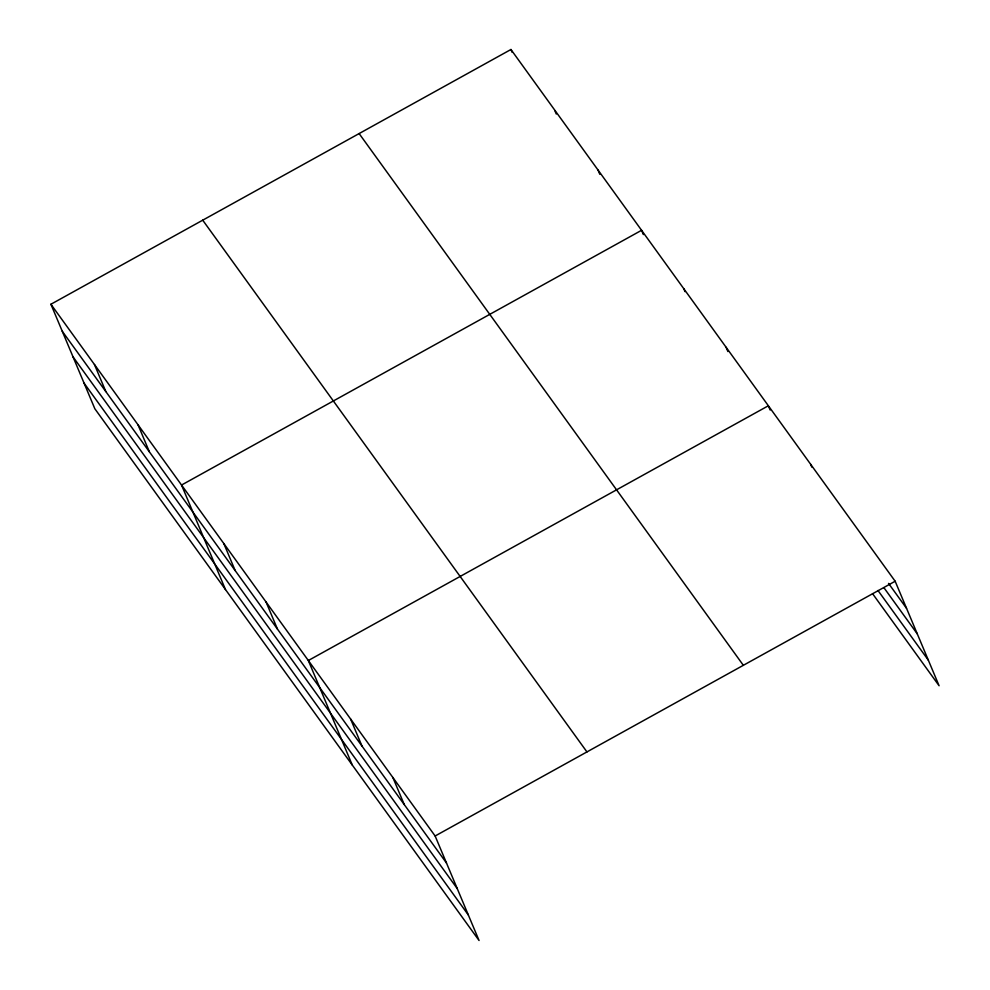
<?xml version="1.0" encoding="UTF-8"?>
<svg xmlns="http://www.w3.org/2000/svg" width="990" height="990" viewBox="0 0 990 990"><rect width="100%" height="100%" fill="white"/><g stroke="black" fill="none" stroke-linecap="round" stroke-linejoin="round"><path stroke-width="1.49" d="M50.911 304.252L435.13 835.993L479.061 940.5L94.842 408.759L50.911 304.252L510.939 49.5L895.158 581.241L939.089 685.748L872.549 593.654M768.364 405.764L308.336 660.516L352.267 765.023M435.13 835.993L895.158 581.241M888.55 583.407L906.531 608.306M884.008 587.812L917.272 633.86M877.982 590.498L928.348 660.194M359.123 133.563L743.354 665.317M202.715 220.176L586.946 751.93M62.283 331.304L446.502 863.045M73.025 356.87L457.256 888.612M84.1 383.192L468.32 914.946M810.624 464.261L811.825 467.107M768.958 407.187L770.158 410.046M726.103 347.28L727.898 351.549M683.83 288.783L685.03 291.629M643.364 234.568L641.57 230.299L181.541 485.038L225.472 589.545M598.022 170.033L599.816 174.302M555.081 111.189L556.281 114.036M510.939 49.5L512.127 52.346M392.869 777.496L404.242 804.561M350.608 719.012L361.981 746.064M266.075 602.019L277.447 629.083M223.814 543.535L235.187 570.587M138.006 424.772L149.379 451.836M94.458 364.518L105.831 391.57"/></g></svg>
